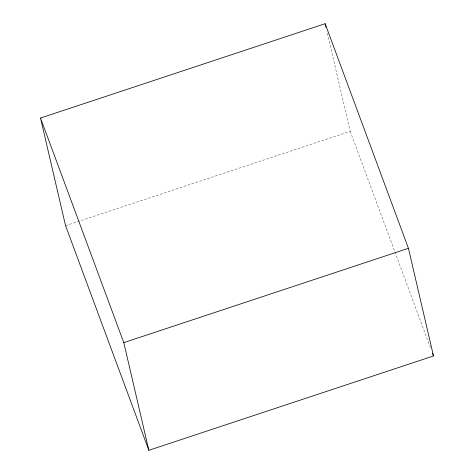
<?xml version="1.0" encoding="UTF-8"?>
<svg xmlns="http://www.w3.org/2000/svg" width="474" height="474" viewBox="0 0 474 474"><rect width="100%" height="100%" fill="white"/><g stroke="black" fill="none" stroke-linecap="round" stroke-linejoin="round"><path stroke-width="0.36" stroke-dasharray="2.37 1.78" d="M65.566 225.701L350.203 131.363L327.149 32.315M350.203 131.363L430.665 348.337"/><path stroke-width="0.71" d="M40.509 118.038L325.146 23.7L408.434 248.299L433.491 355.962L148.854 450.3L65.566 225.701L40.509 118.038L123.797 342.637L148.854 450.3M123.797 342.637L408.434 248.299M432.466 353.189L433.491 355.962M325.146 23.7L325.982 27.291"/></g></svg>
